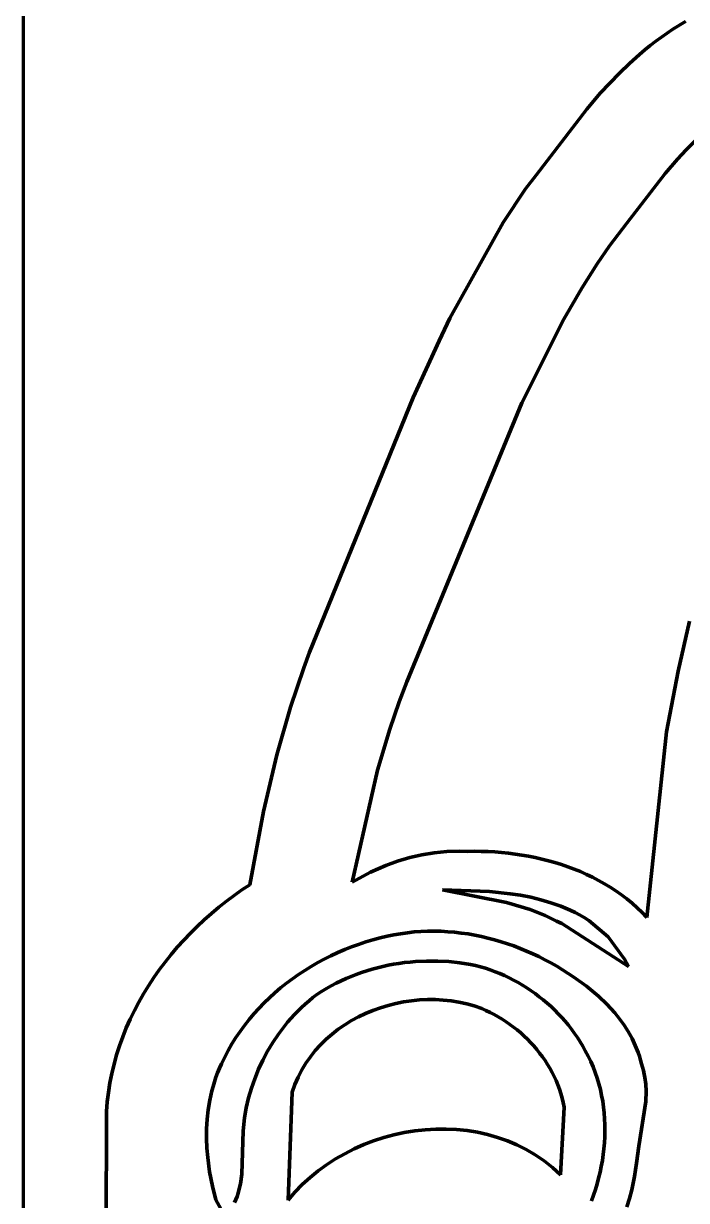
# Model space of a CAD drawing. Header units: millimetres. Extents: x 0 to 17.8, y 0 to 10.
# Drawn here: x 0 to 1.491, y 3.917 to 6.564 of the extents above; entities that cross this region are included whole.
import ezdxf

# ---------------------------------------------------------------- set-up
doc = ezdxf.new("R2010")
doc.units = ezdxf.units.MM
doc.layers.add('color#010101ff', color=7, linetype='CONTINUOUS', lineweight=100)
doc.layers.add('color#ffffffff', color=7, linetype='CONTINUOUS', lineweight=100)

msp = doc.modelspace()

# ---------------------------------------------------------------- linework, layer by layer
at = {"layer": 'color#010101ff'}
for p, q in [((1.4606, 6.5514), (1.4891, 6.5687)), ((1.4347, 6.5336), (1.4475, 6.5426)), ((1.4475, 6.5426), (1.4606, 6.5514)), ((1.3977, 6.505), (1.4098, 6.5148)), ((1.4098, 6.5148), (1.4221, 6.5244)), ((1.4221, 6.5244), (1.4347, 6.5336)), ((1.3626, 6.4742), (1.3858, 6.495)), ((1.3858, 6.495), (1.3977, 6.505)), ((1.3402, 6.4527), (1.3626, 6.4742)), ((1.3184, 6.4303), (1.3402, 6.4527)), ((1.2973, 6.4074), (1.3184, 6.4303)), ((1.2667, 6.3719), (1.2973, 6.4074)), ((1.1527, 6.2233), (1.2667, 6.3719)), ((1.4902, 6.28), (1.471, 6.2594)), ((1.5102, 6.2998), (1.4902, 6.28)), ((1.471, 6.2594), (1.4433, 6.2272)), ((1.1294, 6.1921), (1.1527, 6.2233)), ((1.4433, 6.2272), (1.3573, 6.1155)), ((1.0786, 6.1168), (1.1294, 6.1921)), ((0.9592, 5.9012), (1.0786, 6.1168)), ((1.3472, 6.1028), (1.318, 6.0639)), ((1.3573, 6.1155), (1.3472, 6.1028)), ((1.318, 6.0639), (1.2904, 6.0239)), ((1.2904, 6.0239), (1.2557, 5.9693)), ((1.2557, 5.9693), (1.2152, 5.8992)), ((0.9347, 5.8506), (0.9592, 5.9012)), ((1.2152, 5.8992), (1.1207, 5.7109)), ((0.8762, 5.7228), (0.9347, 5.8506)), ((0.643, 5.1501), (0.8762, 5.7228)), ((1.1207, 5.7109), (0.8623, 5.0835)), ((1.4723, 5.1073), (1.4977, 5.22)), ((0.6302, 5.1151), (0.643, 5.1501)), ((0.6008, 5.0266), (0.6302, 5.1151)), ((1.4462, 4.9712), (1.4723, 5.1073)), ((0.8623, 5.0835), (0.8449, 5.0382)), ((0.8449, 5.0382), (0.8238, 4.9772)), ((0.5699, 4.919), (0.6008, 5.0266)), ((0.8238, 4.9772), (0.7963, 4.8843)), ((1.4019, 4.5532), (1.4462, 4.9712)), ((0.5397, 4.792), (0.5699, 4.919)), ((0.7963, 4.8843), (0.7391, 4.6324)), ((0.509, 4.627), (0.5397, 4.792)), ((0.8415, 4.6798), (0.8686, 4.6879)), ((0.8686, 4.6879), (0.8961, 4.6943)), ((0.8961, 4.6943), (0.9239, 4.6989)), ((0.9239, 4.6989), (0.952, 4.7017)), ((0.952, 4.7017), (0.9803, 4.7025)), ((0.9803, 4.7025), (0.9993, 4.702)), ((0.9993, 4.702), (1.0144, 4.7022)), ((1.0144, 4.7022), (1.0296, 4.702)), ((1.0296, 4.702), (1.0448, 4.7014)), ((1.0448, 4.7014), (1.06, 4.7006)), ((1.06, 4.7006), (1.0753, 4.6994)), ((1.0753, 4.6994), (1.0905, 4.6979)), ((1.0905, 4.6979), (1.1057, 4.696)), ((1.1057, 4.696), (1.1208, 4.6937)), ((1.1208, 4.6937), (1.1359, 4.6911)), ((1.1359, 4.6911), (1.1509, 4.6881)), ((1.1509, 4.6881), (1.1658, 4.6847)), ((0.7805, 4.655), (0.815, 4.6702)), ((0.815, 4.6702), (0.8415, 4.6798)), ((1.1658, 4.6847), (1.1806, 4.681)), ((1.1806, 4.681), (1.1953, 4.6768)), ((1.1953, 4.6768), (1.2099, 4.6723)), ((1.2099, 4.6723), (1.2243, 4.6674)), ((1.2243, 4.6674), (1.2385, 4.6621)), ((1.2385, 4.6621), (1.2526, 4.6563)), ((0.7391, 4.6324), (0.7472, 4.6372)), ((0.7472, 4.6372), (0.7805, 4.655)), ((1.2526, 4.6563), (1.2664, 4.6502)), ((1.2664, 4.6502), (1.2801, 4.6436)), ((1.2801, 4.6436), (1.2935, 4.6366)), ((1.2935, 4.6366), (1.3067, 4.6291)), ((0.4734, 4.6027), (0.4911, 4.6151)), ((0.4911, 4.6151), (0.509, 4.627)), ((0.942, 4.6153), (1.0866, 4.587)), ((1.0478, 4.6117), (0.942, 4.6153)), ((1.0948, 4.6067), (1.0478, 4.6117)), ((1.3067, 4.6291), (1.3197, 4.6212)), ((1.3197, 4.6212), (1.3323, 4.6129)), ((1.3323, 4.6129), (1.3447, 4.6041)), ((0.4392, 4.5763), (0.4562, 4.5897)), ((0.4562, 4.5897), (0.4734, 4.6027)), ((1.0866, 4.587), (1.1393, 4.5709)), ((1.118, 4.6031), (1.0948, 4.6067)), ((1.141, 4.5986), (1.118, 4.6031)), ((1.1638, 4.5931), (1.141, 4.5986)), ((1.1862, 4.5864), (1.1638, 4.5931)), ((1.1972, 4.5827), (1.1862, 4.5864)), ((1.2082, 4.5786), (1.1972, 4.5827)), ((1.3447, 4.6041), (1.3568, 4.5949)), ((1.3568, 4.5949), (1.3686, 4.5852)), ((1.3686, 4.5852), (1.38, 4.575)), ((0.4064, 4.5481), (0.4226, 4.5624)), ((0.4226, 4.5624), (0.4392, 4.5763)), ((1.1393, 4.5709), (1.1734, 4.5573)), ((1.1734, 4.5573), (1.1984, 4.5452)), ((1.219, 4.5742), (1.2082, 4.5786)), ((1.2298, 4.5694), (1.219, 4.5742)), ((1.2404, 4.5643), (1.2298, 4.5694)), ((1.2508, 4.5588), (1.2404, 4.5643)), ((1.2612, 4.5529), (1.2508, 4.5588)), ((1.38, 4.575), (1.3911, 4.5643)), ((1.3911, 4.5643), (1.4019, 4.5532)), ((0.3752, 4.518), (0.3906, 4.5332)), ((0.3906, 4.5332), (0.4064, 4.5481)), ((1.1984, 4.5452), (1.2105, 4.5395)), ((1.2105, 4.5395), (1.3609, 4.4426)), ((1.2714, 4.5466), (1.2612, 4.5529)), ((1.3152, 4.5096), (1.2714, 4.5466)), ((0.3458, 4.4862), (0.3603, 4.5023)), ((0.3603, 4.5023), (0.3752, 4.518)), ((0.7857, 4.5028), (0.7697, 4.4981)), ((0.8019, 4.5071), (0.7857, 4.5028)), ((0.8182, 4.5109), (0.8019, 4.5071)), ((0.8332, 4.5141), (0.8182, 4.5109)), ((0.8482, 4.5168), (0.8332, 4.5141)), ((0.8634, 4.5189), (0.8482, 4.5168)), ((0.8785, 4.5206), (0.8634, 4.5189)), ((0.8937, 4.5217), (0.8785, 4.5206)), ((0.9089, 4.5223), (0.8937, 4.5217)), ((0.9241, 4.5224), (0.9089, 4.5223)), ((0.9393, 4.5221), (0.9241, 4.5224)), ((0.9544, 4.5213), (0.9393, 4.5221)), ((0.9696, 4.52), (0.9544, 4.5213)), ((0.9847, 4.5183), (0.9696, 4.52)), ((0.9998, 4.5161), (0.9847, 4.5183)), ((1.0148, 4.5135), (0.9998, 4.5161)), ((1.0297, 4.5105), (1.0148, 4.5135)), ((1.0446, 4.507), (1.0297, 4.5105)), ((1.0593, 4.5031), (1.0446, 4.507)), ((1.074, 4.4988), (1.0593, 4.5031)), ((1.352, 4.4597), (1.3152, 4.5096)), ((0.3318, 4.4697), (0.3458, 4.4862)), ((0.7223, 4.4809), (0.7068, 4.4742)), ((0.7379, 4.4871), (0.7223, 4.4809)), ((0.7537, 4.4928), (0.7379, 4.4871)), ((0.7697, 4.4981), (0.7537, 4.4928)), ((1.0885, 4.4942), (1.074, 4.4988)), ((1.1029, 4.4891), (1.0885, 4.4942)), ((1.1172, 4.4836), (1.1029, 4.4891)), ((1.1314, 4.4778), (1.1172, 4.4836)), ((1.1453, 4.4716), (1.1314, 4.4778)), ((0.3054, 4.4355), (0.3183, 4.4528)), ((0.3183, 4.4528), (0.3318, 4.4697)), ((0.6616, 4.4516), (0.647, 4.4432)), ((0.6764, 4.4596), (0.6616, 4.4516)), ((0.6915, 4.4671), (0.6764, 4.4596)), ((0.7068, 4.4742), (0.6915, 4.4671)), ((0.8323, 4.448), (0.8445, 4.45)), ((0.8445, 4.45), (0.8569, 4.4516)), ((0.8569, 4.4516), (0.8693, 4.453)), ((0.8693, 4.453), (0.8817, 4.4541)), ((0.8817, 4.4541), (0.9066, 4.4553)), ((0.9066, 4.4553), (0.9315, 4.4552)), ((0.9315, 4.4552), (0.9564, 4.454)), ((0.9564, 4.454), (0.9812, 4.4515)), ((0.9812, 4.4515), (1.0057, 4.4478)), ((1.1592, 4.4651), (1.1453, 4.4716)), ((1.1728, 4.4582), (1.1592, 4.4651)), ((1.1862, 4.451), (1.1728, 4.4582)), ((1.1995, 4.4435), (1.1862, 4.451)), ((1.3609, 4.4426), (1.352, 4.4597)), ((0.293, 4.4179), (0.3054, 4.4355)), ((0.6186, 4.4251), (0.6048, 4.4154)), ((0.6326, 4.4343), (0.6186, 4.4251)), ((0.647, 4.4432), (0.6326, 4.4343)), ((0.7368, 4.4207), (0.7484, 4.4252)), ((0.7484, 4.4252), (0.7601, 4.4294)), ((0.7601, 4.4294), (0.7719, 4.4333)), ((0.7719, 4.4333), (0.7838, 4.4369)), ((0.7838, 4.4369), (0.7958, 4.4401)), ((0.7958, 4.4401), (0.8079, 4.4431)), ((0.8079, 4.4431), (0.82, 4.4457)), ((0.82, 4.4457), (0.8323, 4.448)), ((1.0057, 4.4478), (1.0169, 4.4452)), ((1.0169, 4.4452), (1.028, 4.4422)), ((1.028, 4.4422), (1.039, 4.4389)), ((1.039, 4.4389), (1.0499, 4.4353)), ((1.0499, 4.4353), (1.0607, 4.4313)), ((1.0607, 4.4313), (1.0713, 4.4271)), ((1.0713, 4.4271), (1.0818, 4.4225)), ((1.0818, 4.4225), (1.0922, 4.4175)), ((1.2125, 4.4356), (1.1995, 4.4435)), ((1.2253, 4.4274), (1.2125, 4.4356)), ((1.2379, 4.4189), (1.2253, 4.4274)), ((0.2699, 4.3815), (0.2811, 4.3998)), ((0.2811, 4.3998), (0.293, 4.4179)), ((0.5913, 4.4053), (0.5782, 4.3948)), ((0.6048, 4.4154), (0.5913, 4.4053)), ((0.6811, 4.3932), (0.6919, 4.3993)), ((0.6919, 4.3993), (0.7029, 4.4052)), ((0.7029, 4.4052), (0.7141, 4.4107)), ((0.7141, 4.4107), (0.7254, 4.4158)), ((0.7254, 4.4158), (0.7368, 4.4207)), ((1.0922, 4.4175), (1.1024, 4.4123)), ((1.1024, 4.4123), (1.1125, 4.4068)), ((1.1125, 4.4068), (1.1224, 4.401)), ((1.1224, 4.401), (1.1321, 4.3949)), ((1.2663, 4.3988), (1.2379, 4.4189)), ((1.2933, 4.3764), (1.2663, 4.3988)), ((0.2592, 4.3628), (0.2699, 4.3815)), ((0.553, 4.3726), (0.541, 4.3609)), ((0.5654, 4.3839), (0.553, 4.3726)), ((0.5782, 4.3948), (0.5654, 4.3839)), ((0.6421, 4.3658), (0.6509, 4.3729)), ((0.6509, 4.3729), (0.6599, 4.3799)), ((0.6599, 4.3799), (0.6704, 4.3867)), ((0.6704, 4.3867), (0.6811, 4.3932)), ((1.1321, 4.3949), (1.1416, 4.3885)), ((1.1416, 4.3885), (1.151, 4.3819)), ((1.151, 4.3819), (1.1601, 4.375)), ((1.1601, 4.375), (1.1691, 4.3678)), ((1.3122, 4.3583), (1.2933, 4.3764)), ((0.2399, 4.3244), (0.2492, 4.3437)), ((0.2492, 4.3437), (0.2592, 4.3628)), ((0.5293, 4.3488), (0.5181, 4.3364)), ((0.541, 4.3609), (0.5293, 4.3488)), ((0.6091, 4.3346), (0.617, 4.3427)), ((0.617, 4.3427), (0.6251, 4.3506)), ((0.6251, 4.3506), (0.6335, 4.3583)), ((0.6335, 4.3583), (0.6421, 4.3658)), ((0.7858, 4.3442), (0.7693, 4.3373)), ((0.8027, 4.3503), (0.7858, 4.3442)), ((0.8199, 4.3555), (0.8027, 4.3503)), ((0.8373, 4.3598), (0.8199, 4.3555)), ((0.8549, 4.3633), (0.8373, 4.3598)), ((0.8727, 4.366), (0.8549, 4.3633)), ((0.8905, 4.3677), (0.8727, 4.366)), ((0.9084, 4.3685), (0.8905, 4.3677)), ((0.9263, 4.3685), (0.9084, 4.3685)), ((0.9441, 4.3675), (0.9263, 4.3685)), ((0.9619, 4.3655), (0.9441, 4.3675)), ((0.9794, 4.3627), (0.9619, 4.3655)), ((0.9968, 4.3588), (0.9794, 4.3627)), ((1.0139, 4.3541), (0.9968, 4.3588)), ((1.0306, 4.3483), (1.0139, 4.3541)), ((1.0401, 4.3441), (1.0306, 4.3483)), ((1.0494, 4.3396), (1.0401, 4.3441)), ((1.1691, 4.3678), (1.1778, 4.3604)), ((1.1778, 4.3604), (1.1864, 4.3527)), ((1.1864, 4.3527), (1.1947, 4.3448)), ((1.1947, 4.3448), (1.2027, 4.3366)), ((1.3299, 4.3388), (1.3122, 4.3583)), ((0.2312, 4.3048), (0.2399, 4.3244)), ((0.5073, 4.3235), (0.497, 4.3104)), ((0.5181, 4.3364), (0.5073, 4.3235)), ((0.5868, 4.3088), (0.594, 4.3176)), ((0.594, 4.3176), (0.6014, 4.3262)), ((0.6014, 4.3262), (0.6091, 4.3346)), ((0.7376, 4.3211), (0.7225, 4.3118)), ((0.7532, 4.3297), (0.7376, 4.3211)), ((0.7693, 4.3373), (0.7532, 4.3297)), ((1.0586, 4.3349), (1.0494, 4.3396)), ((1.0676, 4.3298), (1.0586, 4.3349)), ((1.0765, 4.3244), (1.0676, 4.3298)), ((1.0852, 4.3188), (1.0765, 4.3244)), ((1.0937, 4.3128), (1.0852, 4.3188)), ((1.2027, 4.3366), (1.2105, 4.3282)), ((1.2105, 4.3282), (1.2181, 4.3196)), ((1.2181, 4.3196), (1.2254, 4.3107)), ((1.3408, 4.3252), (1.3299, 4.3388)), ((1.3509, 4.3111), (1.3408, 4.3252)), ((0.2232, 4.2848), (0.2312, 4.3048)), ((0.4871, 4.2968), (0.4777, 4.2829)), ((0.497, 4.3104), (0.4871, 4.2968)), ((0.5605, 4.2718), (0.5732, 4.2907)), ((0.5732, 4.2907), (0.5868, 4.3088)), ((0.6939, 4.2909), (0.6806, 4.2793)), ((0.7079, 4.3018), (0.6939, 4.2909)), ((0.7225, 4.3118), (0.7079, 4.3018)), ((1.1021, 4.3066), (1.0937, 4.3128)), ((1.1102, 4.3002), (1.1021, 4.3066)), ((1.1182, 4.2935), (1.1102, 4.3002)), ((1.1259, 4.2865), (1.1182, 4.2935)), ((1.2254, 4.3107), (1.2325, 4.3017)), ((1.2325, 4.3017), (1.2392, 4.2924)), ((1.2392, 4.2924), (1.2457, 4.283)), ((1.3602, 4.2964), (1.3509, 4.3111)), ((1.3686, 4.2812), (1.3602, 4.2964)), ((0.2093, 4.2442), (0.2159, 4.2646)), ((0.2159, 4.2646), (0.2232, 4.2848)), ((0.4688, 4.2687), (0.4604, 4.2541)), ((0.4777, 4.2829), (0.4688, 4.2687)), ((0.5489, 4.2523), (0.5605, 4.2718)), ((0.6681, 4.2669), (0.6562, 4.2538)), ((0.6806, 4.2793), (0.6681, 4.2669)), ((1.1334, 4.2793), (1.1259, 4.2865)), ((1.1406, 4.2719), (1.1334, 4.2793)), ((1.1476, 4.2642), (1.1406, 4.2719)), ((1.1544, 4.2563), (1.1476, 4.2642)), ((1.2457, 4.283), (1.2519, 4.2733)), ((1.2519, 4.2733), (1.2578, 4.2634)), ((1.2578, 4.2634), (1.2634, 4.2534)), ((1.376, 4.2655), (1.3686, 4.2812)), ((1.3824, 4.2492), (1.376, 4.2655)), ((0.2035, 4.2234), (0.2093, 4.2442)), ((0.4526, 4.2392), (0.4453, 4.2239)), ((0.4604, 4.2541), (0.4526, 4.2392)), ((0.5382, 4.2322), (0.5489, 4.2523)), ((0.6452, 4.24), (0.6351, 4.2254)), ((0.6562, 4.2538), (0.6452, 4.24)), ((1.1609, 4.2482), (1.1544, 4.2563)), ((1.1671, 4.2399), (1.1609, 4.2482)), ((1.173, 4.2314), (1.1671, 4.2399)), ((1.2634, 4.2534), (1.2698, 4.2414)), ((1.2698, 4.2414), (1.2757, 4.2293)), ((1.3852, 4.2409), (1.3824, 4.2492)), ((1.3877, 4.2325), (1.3852, 4.2409)), ((0.1985, 4.2025), (0.2035, 4.2234)), ((0.4408, 4.214), (0.4366, 4.204)), ((0.4453, 4.2239), (0.4408, 4.214)), ((0.5201, 4.1905), (0.5287, 4.2116)), ((0.5287, 4.2116), (0.5382, 4.2322)), ((0.6259, 4.2102), (0.6177, 4.1942)), ((0.6351, 4.2254), (0.6259, 4.2102)), ((1.1786, 4.2227), (1.173, 4.2314)), ((1.1839, 4.2139), (1.1786, 4.2227)), ((1.1888, 4.2048), (1.1839, 4.2139)), ((1.2757, 4.2293), (1.281, 4.2169)), ((1.281, 4.2169), (1.2859, 4.2044)), ((1.39, 4.2239), (1.3877, 4.2325)), ((1.3924, 4.2162), (1.39, 4.2239)), ((1.3945, 4.2086), (1.3924, 4.2162)), ((0.1942, 4.1813), (0.1985, 4.2025)), ((0.4294, 4.1836), (0.4262, 4.1733)), ((0.4328, 4.1938), (0.4294, 4.1836)), ((0.4366, 4.204), (0.4328, 4.1938)), ((0.5127, 4.169), (0.5201, 4.1905)), ((0.6177, 4.1942), (0.6105, 4.1776)), ((1.1935, 4.1956), (1.1888, 4.2048)), ((1.1978, 4.1862), (1.1935, 4.1956)), ((1.2017, 4.1766), (1.1978, 4.1862)), ((1.2859, 4.2044), (1.2902, 4.1917)), ((1.2902, 4.1917), (1.2941, 4.179)), ((1.3962, 4.2009), (1.3945, 4.2086)), ((1.3976, 4.1933), (1.3962, 4.2009)), ((1.3994, 4.1779), (1.3976, 4.1933)), ((0.1882, 4.1382), (0.1908, 4.1598)), ((0.1908, 4.1598), (0.1942, 4.1813)), ((0.4234, 4.1629), (0.4209, 4.1524)), ((0.4262, 4.1733), (0.4234, 4.1629)), ((0.5063, 4.1472), (0.5127, 4.169)), ((0.6044, 4.1603), (0.5951, 3.9174)), ((0.6105, 4.1776), (0.6044, 4.1603)), ((1.2053, 4.1669), (1.2017, 4.1766)), ((1.2085, 4.157), (1.2053, 4.1669)), ((1.2114, 4.147), (1.2085, 4.157)), ((1.2941, 4.179), (1.2974, 4.166)), ((1.2974, 4.166), (1.3003, 4.153)), ((1.4001, 4.1625), (1.3994, 4.1779)), ((1.3994, 4.1393), (1.4001, 4.1625)), ((0.1865, 4.1164), (0.1882, 4.1382)), ((0.4187, 4.1419), (0.4153, 4.1207)), ((0.4209, 4.1524), (0.4187, 4.1419)), ((0.5011, 4.1251), (0.5063, 4.1472)), ((1.2138, 4.1369), (1.2114, 4.147)), ((1.2158, 4.1267), (1.2138, 4.1369)), ((1.3003, 4.153), (1.3027, 4.1399)), ((1.3027, 4.1399), (1.3046, 4.1267)), ((1.3838, 4.0388), (1.3994, 4.1393)), ((0.1853, 3.6663), (0.1865, 4.1164)), ((0.4153, 4.1207), (0.413, 4.0993)), ((0.497, 4.1028), (0.5011, 4.1251)), ((1.2076, 3.9742), (1.2158, 4.1267)), ((1.3046, 4.1267), (1.3061, 4.1134)), ((1.3061, 4.1134), (1.3071, 4.1001)), ((0.4118, 4.0778), (0.4116, 4.0562)), ((0.413, 4.0993), (0.4118, 4.0778)), ((0.4942, 4.0734), (0.497, 4.1028)), ((1.3071, 4.1001), (1.3076, 4.0867)), ((1.3076, 4.0867), (1.3077, 4.0733)), ((0.4116, 4.0562), (0.4124, 4.0346)), ((0.4909, 3.976), (0.4942, 4.0734)), ((0.7875, 4.0507), (0.8101, 4.0581)), ((0.8101, 4.0581), (0.8331, 4.0643)), ((0.8331, 4.0643), (0.8564, 4.0693)), ((0.8564, 4.0693), (0.8798, 4.0731)), ((0.8798, 4.0731), (0.9034, 4.0758)), ((0.9034, 4.0758), (0.927, 4.0772)), ((0.927, 4.0772), (0.9507, 4.0773)), ((0.9507, 4.0773), (0.9742, 4.0762)), ((0.9742, 4.0762), (0.9976, 4.0737)), ((0.9976, 4.0737), (1.0207, 4.07)), ((1.0207, 4.07), (1.0436, 4.0649)), ((1.0436, 4.0649), (1.0661, 4.0585)), ((1.0661, 4.0585), (1.0882, 4.0507)), ((1.3074, 4.0599), (1.3067, 4.0465)), ((1.3077, 4.0733), (1.3074, 4.0599)), ((0.4124, 4.0346), (0.4142, 4.013)), ((0.7223, 4.0218), (0.7435, 4.0325)), ((0.7435, 4.0325), (0.7653, 4.0422)), ((0.7653, 4.0422), (0.7875, 4.0507)), ((1.0882, 4.0507), (1.1098, 4.0415)), ((1.1098, 4.0415), (1.1308, 4.031)), ((1.1308, 4.031), (1.1511, 4.019)), ((1.3055, 4.0331), (1.3039, 4.0198)), ((1.3067, 4.0465), (1.3055, 4.0331)), ((1.3787, 4.0003), (1.3838, 4.0388)), ((0.4142, 4.013), (0.4186, 3.9808)), ((0.6818, 3.9971), (0.7017, 4.01)), ((0.7017, 4.01), (0.7223, 4.0218)), ((1.1511, 4.019), (1.1708, 4.0055)), ((1.1708, 4.0055), (1.1896, 3.9906)), ((1.3019, 4.0065), (1.2996, 3.9932)), ((1.3039, 4.0198), (1.3019, 4.0065)), ((1.3742, 3.9705), (1.3787, 4.0003)), ((0.4186, 3.9808), (0.4247, 3.9489)), ((0.4878, 3.9541), (0.4909, 3.976)), ((0.6444, 3.9682), (0.6627, 3.9832)), ((0.6627, 3.9832), (0.6818, 3.9971)), ((1.1896, 3.9906), (1.2076, 3.9742)), ((1.2968, 3.9801), (1.2936, 3.967)), ((1.2996, 3.9932), (1.2968, 3.9801)), ((0.4247, 3.9489), (0.4325, 3.9177)), ((0.4846, 3.9398), (0.4878, 3.9541)), ((0.6105, 3.9353), (0.627, 3.9522)), ((0.627, 3.9522), (0.6444, 3.9682)), ((1.2901, 3.954), (1.2862, 3.9411)), ((1.2936, 3.967), (1.2901, 3.954)), ((1.368, 3.9408), (1.3742, 3.9705)), ((0.4746, 3.912), (0.4776, 3.9188)), ((0.4776, 3.9188), (0.4803, 3.9257)), ((0.4803, 3.9257), (0.4826, 3.9327)), ((0.4826, 3.9327), (0.4846, 3.9398)), ((0.5951, 3.9174), (0.6105, 3.9353)), ((1.2819, 3.9284), (1.2773, 3.9158)), ((1.2862, 3.9411), (1.2819, 3.9284)), ((1.3566, 3.9019), (1.3627, 3.9212)), ((1.3627, 3.9212), (1.368, 3.9408)), ((0.4325, 3.9177), (0.4435, 3.8974))]:
    msp.add_line(p, q, dxfattribs=at)
at = {"layer": 'color#ffffffff'}
for p, q in [((0, 0), (0, 10)), ((1.4891, 6.5687), (1.4606, 6.5514)), ((1.4475, 6.5426), (1.4347, 6.5336)), ((1.4606, 6.5514), (1.4475, 6.5426)), ((1.4098, 6.5148), (1.3977, 6.505)), ((1.4221, 6.5244), (1.4098, 6.5148)), ((1.4347, 6.5336), (1.4221, 6.5244)), ((1.3858, 6.495), (1.3626, 6.4742)), ((1.3977, 6.505), (1.3858, 6.495)), ((1.3626, 6.4742), (1.3402, 6.4527)), ((1.3402, 6.4527), (1.3184, 6.4303)), ((1.3184, 6.4303), (1.2973, 6.4074)), ((1.2973, 6.4074), (1.2667, 6.3719)), ((1.2667, 6.3719), (1.1527, 6.2233)), ((1.471, 6.2594), (1.4902, 6.28)), ((1.4902, 6.28), (1.5102, 6.2998)), ((1.4433, 6.2272), (1.471, 6.2594)), ((1.1527, 6.2233), (1.1294, 6.1921)), ((1.3573, 6.1155), (1.4433, 6.2272)), ((1.1294, 6.1921), (1.0786, 6.1168)), ((1.0786, 6.1168), (0.9592, 5.9012)), ((1.318, 6.0639), (1.3472, 6.1028)), ((1.3472, 6.1028), (1.3573, 6.1155)), ((1.2904, 6.0239), (1.318, 6.0639)), ((1.2557, 5.9693), (1.2904, 6.0239)), ((1.2152, 5.8992), (1.2557, 5.9693)), ((0.9592, 5.9012), (0.9347, 5.8506)), ((1.1207, 5.7109), (1.2152, 5.8992)), ((0.9347, 5.8506), (0.8762, 5.7228)), ((0.8762, 5.7228), (0.643, 5.1501)), ((0.8623, 5.0835), (1.1207, 5.7109)), ((1.4977, 5.22), (1.4723, 5.1073)), ((0.643, 5.1501), (0.6302, 5.1151)), ((0.6302, 5.1151), (0.6008, 5.0266)), ((1.4723, 5.1073), (1.4462, 4.9712)), ((0.8449, 5.0382), (0.8623, 5.0835)), ((0.8238, 4.9772), (0.8449, 5.0382)), ((0.6008, 5.0266), (0.5699, 4.919)), ((0.7963, 4.8843), (0.8238, 4.9772)), ((1.4462, 4.9712), (1.4019, 4.5532)), ((0.5699, 4.919), (0.5397, 4.792)), ((0.7391, 4.6324), (0.7963, 4.8843)), ((0.5397, 4.792), (0.509, 4.627)), ((0.8686, 4.6879), (0.8415, 4.6798)), ((0.8961, 4.6943), (0.8686, 4.6879)), ((0.9239, 4.6989), (0.8961, 4.6943)), ((0.952, 4.7017), (0.9239, 4.6989)), ((0.9803, 4.7025), (0.952, 4.7017)), ((0.9993, 4.702), (0.9803, 4.7025)), ((1.0144, 4.7022), (0.9993, 4.702)), ((1.0296, 4.702), (1.0144, 4.7022)), ((1.0448, 4.7014), (1.0296, 4.702)), ((1.06, 4.7006), (1.0448, 4.7014)), ((1.0753, 4.6994), (1.06, 4.7006)), ((1.0905, 4.6979), (1.0753, 4.6994)), ((1.1057, 4.696), (1.0905, 4.6979)), ((1.1208, 4.6937), (1.1057, 4.696)), ((1.1359, 4.6911), (1.1208, 4.6937)), ((1.1509, 4.6881), (1.1359, 4.6911)), ((1.1658, 4.6847), (1.1509, 4.6881)), ((0.815, 4.6702), (0.7805, 4.655)), ((0.8415, 4.6798), (0.815, 4.6702)), ((1.1806, 4.681), (1.1658, 4.6847)), ((1.1953, 4.6768), (1.1806, 4.681)), ((1.2099, 4.6723), (1.1953, 4.6768)), ((1.2243, 4.6674), (1.2099, 4.6723)), ((1.2385, 4.6621), (1.2243, 4.6674)), ((1.2526, 4.6563), (1.2385, 4.6621)), ((0.7472, 4.6372), (0.7391, 4.6324)), ((0.7805, 4.655), (0.7472, 4.6372)), ((1.2664, 4.6502), (1.2526, 4.6563)), ((1.2801, 4.6436), (1.2664, 4.6502)), ((1.2935, 4.6366), (1.2801, 4.6436)), ((1.3067, 4.6291), (1.2935, 4.6366)), ((0.4911, 4.6151), (0.4734, 4.6027)), ((0.509, 4.627), (0.4911, 4.6151)), ((0.942, 4.6153), (1.0478, 4.6117)), ((1.0866, 4.587), (0.942, 4.6153)), ((1.0478, 4.6117), (1.0948, 4.6067)), ((1.3197, 4.6212), (1.3067, 4.6291)), ((1.3323, 4.6129), (1.3197, 4.6212)), ((1.3447, 4.6041), (1.3323, 4.6129)), ((0.4562, 4.5897), (0.4392, 4.5763)), ((0.4734, 4.6027), (0.4562, 4.5897)), ((1.1393, 4.5709), (1.0866, 4.587)), ((1.0948, 4.6067), (1.118, 4.6031)), ((1.118, 4.6031), (1.141, 4.5986)), ((1.141, 4.5986), (1.1638, 4.5931)), ((1.1638, 4.5931), (1.1862, 4.5864)), ((1.1862, 4.5864), (1.1972, 4.5827)), ((1.1972, 4.5827), (1.2082, 4.5786)), ((1.3568, 4.5949), (1.3447, 4.6041)), ((1.3686, 4.5852), (1.3568, 4.5949)), ((1.38, 4.575), (1.3686, 4.5852)), ((0.4226, 4.5624), (0.4064, 4.5481)), ((0.4392, 4.5763), (0.4226, 4.5624)), ((1.1734, 4.5573), (1.1393, 4.5709)), ((1.1984, 4.5452), (1.1734, 4.5573)), ((1.2082, 4.5786), (1.219, 4.5742)), ((1.219, 4.5742), (1.2298, 4.5694)), ((1.2298, 4.5694), (1.2404, 4.5643)), ((1.2404, 4.5643), (1.2508, 4.5588)), ((1.2508, 4.5588), (1.2612, 4.5529)), ((1.3911, 4.5643), (1.38, 4.575)), ((1.4019, 4.5532), (1.3911, 4.5643)), ((0.3906, 4.5332), (0.3752, 4.518)), ((0.4064, 4.5481), (0.3906, 4.5332)), ((1.2105, 4.5395), (1.1984, 4.5452)), ((1.3609, 4.4426), (1.2105, 4.5395)), ((1.2612, 4.5529), (1.2714, 4.5466)), ((1.2714, 4.5466), (1.3152, 4.5096)), ((0.3603, 4.5023), (0.3458, 4.4862)), ((0.3752, 4.518), (0.3603, 4.5023)), ((0.7697, 4.4981), (0.7857, 4.5028)), ((0.7857, 4.5028), (0.8019, 4.5071)), ((0.8019, 4.5071), (0.8182, 4.5109)), ((0.8182, 4.5109), (0.8332, 4.5141)), ((0.8332, 4.5141), (0.8482, 4.5168)), ((0.8482, 4.5168), (0.8634, 4.5189)), ((0.8634, 4.5189), (0.8785, 4.5206)), ((0.8785, 4.5206), (0.8937, 4.5217)), ((0.8937, 4.5217), (0.9089, 4.5223)), ((0.9089, 4.5223), (0.9241, 4.5224)), ((0.9241, 4.5224), (0.9393, 4.5221)), ((0.9393, 4.5221), (0.9544, 4.5213)), ((0.9544, 4.5213), (0.9696, 4.52)), ((0.9696, 4.52), (0.9847, 4.5183)), ((0.9847, 4.5183), (0.9998, 4.5161)), ((0.9998, 4.5161), (1.0148, 4.5135)), ((1.0148, 4.5135), (1.0297, 4.5105)), ((1.0297, 4.5105), (1.0446, 4.507)), ((1.0446, 4.507), (1.0593, 4.5031)), ((1.0593, 4.5031), (1.074, 4.4988)), ((1.3152, 4.5096), (1.352, 4.4597)), ((0.3458, 4.4862), (0.3318, 4.4697)), ((0.7068, 4.4742), (0.7223, 4.4809)), ((0.7223, 4.4809), (0.7379, 4.4871)), ((0.7379, 4.4871), (0.7537, 4.4928)), ((0.7537, 4.4928), (0.7697, 4.4981)), ((1.074, 4.4988), (1.0885, 4.4942)), ((1.0885, 4.4942), (1.1029, 4.4891)), ((1.1029, 4.4891), (1.1172, 4.4836)), ((1.1172, 4.4836), (1.1314, 4.4778)), ((1.1314, 4.4778), (1.1453, 4.4716)), ((0.3183, 4.4528), (0.3054, 4.4355)), ((0.3318, 4.4697), (0.3183, 4.4528)), ((0.647, 4.4432), (0.6616, 4.4516)), ((0.6616, 4.4516), (0.6764, 4.4596)), ((0.6764, 4.4596), (0.6915, 4.4671)), ((0.6915, 4.4671), (0.7068, 4.4742)), ((0.8445, 4.45), (0.8323, 4.448)), ((0.8569, 4.4516), (0.8445, 4.45)), ((0.8693, 4.453), (0.8569, 4.4516)), ((0.8817, 4.4541), (0.8693, 4.453)), ((0.9066, 4.4553), (0.8817, 4.4541)), ((0.9315, 4.4552), (0.9066, 4.4553)), ((0.9564, 4.454), (0.9315, 4.4552)), ((0.9812, 4.4515), (0.9564, 4.454)), ((1.0057, 4.4478), (0.9812, 4.4515)), ((1.1453, 4.4716), (1.1592, 4.4651)), ((1.1592, 4.4651), (1.1728, 4.4582)), ((1.1728, 4.4582), (1.1862, 4.451)), ((1.1862, 4.451), (1.1995, 4.4435)), ((1.352, 4.4597), (1.3609, 4.4426)), ((0.3054, 4.4355), (0.293, 4.4179)), ((0.6048, 4.4154), (0.6186, 4.4251)), ((0.6186, 4.4251), (0.6326, 4.4343)), ((0.6326, 4.4343), (0.647, 4.4432)), ((0.7484, 4.4252), (0.7368, 4.4207)), ((0.7601, 4.4294), (0.7484, 4.4252)), ((0.7719, 4.4333), (0.7601, 4.4294)), ((0.7838, 4.4369), (0.7719, 4.4333)), ((0.7958, 4.4401), (0.7838, 4.4369)), ((0.8079, 4.4431), (0.7958, 4.4401)), ((0.82, 4.4457), (0.8079, 4.4431)), ((0.8323, 4.448), (0.82, 4.4457)), ((1.0169, 4.4452), (1.0057, 4.4478)), ((1.028, 4.4422), (1.0169, 4.4452)), ((1.039, 4.4389), (1.028, 4.4422)), ((1.0499, 4.4353), (1.039, 4.4389)), ((1.0607, 4.4313), (1.0499, 4.4353)), ((1.0713, 4.4271), (1.0607, 4.4313)), ((1.0818, 4.4225), (1.0713, 4.4271)), ((1.0922, 4.4175), (1.0818, 4.4225)), ((1.1995, 4.4435), (1.2125, 4.4356)), ((1.2125, 4.4356), (1.2253, 4.4274)), ((1.2253, 4.4274), (1.2379, 4.4189)), ((0.2811, 4.3998), (0.2699, 4.3815)), ((0.293, 4.4179), (0.2811, 4.3998)), ((0.5782, 4.3948), (0.5913, 4.4053)), ((0.5913, 4.4053), (0.6048, 4.4154)), ((0.6919, 4.3993), (0.6811, 4.3932)), ((0.7029, 4.4052), (0.6919, 4.3993)), ((0.7141, 4.4107), (0.7029, 4.4052)), ((0.7254, 4.4158), (0.7141, 4.4107)), ((0.7368, 4.4207), (0.7254, 4.4158)), ((1.1024, 4.4123), (1.0922, 4.4175)), ((1.1125, 4.4068), (1.1024, 4.4123)), ((1.1224, 4.401), (1.1125, 4.4068)), ((1.1321, 4.3949), (1.1224, 4.401)), ((1.2379, 4.4189), (1.2663, 4.3988)), ((1.2663, 4.3988), (1.2933, 4.3764)), ((0.2699, 4.3815), (0.2592, 4.3628)), ((0.541, 4.3609), (0.553, 4.3726)), ((0.553, 4.3726), (0.5654, 4.3839)), ((0.5654, 4.3839), (0.5782, 4.3948)), ((0.6509, 4.3729), (0.6421, 4.3658)), ((0.6599, 4.3799), (0.6509, 4.3729)), ((0.6704, 4.3867), (0.6599, 4.3799)), ((0.6811, 4.3932), (0.6704, 4.3867)), ((1.1416, 4.3885), (1.1321, 4.3949)), ((1.151, 4.3819), (1.1416, 4.3885)), ((1.1601, 4.375), (1.151, 4.3819)), ((1.1691, 4.3678), (1.1601, 4.375)), ((1.2933, 4.3764), (1.3122, 4.3583)), ((0.2492, 4.3437), (0.2399, 4.3244)), ((0.2592, 4.3628), (0.2492, 4.3437)), ((0.5181, 4.3364), (0.5293, 4.3488)), ((0.5293, 4.3488), (0.541, 4.3609)), ((0.617, 4.3427), (0.6091, 4.3346)), ((0.6251, 4.3506), (0.617, 4.3427)), ((0.6335, 4.3583), (0.6251, 4.3506)), ((0.6421, 4.3658), (0.6335, 4.3583)), ((0.7693, 4.3373), (0.7858, 4.3442)), ((0.7858, 4.3442), (0.8027, 4.3503)), ((0.8027, 4.3503), (0.8199, 4.3555)), ((0.8199, 4.3555), (0.8373, 4.3598)), ((0.8373, 4.3598), (0.8549, 4.3633)), ((0.8549, 4.3633), (0.8727, 4.366)), ((0.8727, 4.366), (0.8905, 4.3677)), ((0.8905, 4.3677), (0.9084, 4.3685)), ((0.9084, 4.3685), (0.9263, 4.3685)), ((0.9263, 4.3685), (0.9441, 4.3675)), ((0.9441, 4.3675), (0.9619, 4.3655)), ((0.9619, 4.3655), (0.9794, 4.3627)), ((0.9794, 4.3627), (0.9968, 4.3588)), ((0.9968, 4.3588), (1.0139, 4.3541)), ((1.0139, 4.3541), (1.0306, 4.3483)), ((1.0306, 4.3483), (1.0401, 4.3441)), ((1.0401, 4.3441), (1.0494, 4.3396)), ((1.1778, 4.3604), (1.1691, 4.3678)), ((1.1864, 4.3527), (1.1778, 4.3604)), ((1.1947, 4.3448), (1.1864, 4.3527)), ((1.2027, 4.3366), (1.1947, 4.3448)), ((1.3122, 4.3583), (1.3299, 4.3388)), ((0.2399, 4.3244), (0.2312, 4.3048)), ((0.497, 4.3104), (0.5073, 4.3235)), ((0.5073, 4.3235), (0.5181, 4.3364)), ((0.594, 4.3176), (0.5868, 4.3088)), ((0.6014, 4.3262), (0.594, 4.3176)), ((0.6091, 4.3346), (0.6014, 4.3262)), ((0.7225, 4.3118), (0.7376, 4.3211)), ((0.7376, 4.3211), (0.7532, 4.3297)), ((0.7532, 4.3297), (0.7693, 4.3373)), ((1.0494, 4.3396), (1.0586, 4.3349)), ((1.0586, 4.3349), (1.0676, 4.3298)), ((1.0676, 4.3298), (1.0765, 4.3244)), ((1.0765, 4.3244), (1.0852, 4.3188)), ((1.0852, 4.3188), (1.0937, 4.3128)), ((1.2105, 4.3282), (1.2027, 4.3366)), ((1.2181, 4.3196), (1.2105, 4.3282)), ((1.2254, 4.3107), (1.2181, 4.3196)), ((1.3299, 4.3388), (1.3408, 4.3252)), ((1.3408, 4.3252), (1.3509, 4.3111)), ((0.2312, 4.3048), (0.2232, 4.2848)), ((0.4777, 4.2829), (0.4871, 4.2968)), ((0.4871, 4.2968), (0.497, 4.3104)), ((0.5732, 4.2907), (0.5605, 4.2718)), ((0.5868, 4.3088), (0.5732, 4.2907)), ((0.6806, 4.2793), (0.6939, 4.2909)), ((0.6939, 4.2909), (0.7079, 4.3018)), ((0.7079, 4.3018), (0.7225, 4.3118)), ((1.0937, 4.3128), (1.1021, 4.3066)), ((1.1021, 4.3066), (1.1102, 4.3002)), ((1.1102, 4.3002), (1.1182, 4.2935)), ((1.1182, 4.2935), (1.1259, 4.2865)), ((1.2325, 4.3017), (1.2254, 4.3107)), ((1.2392, 4.2924), (1.2325, 4.3017)), ((1.2457, 4.283), (1.2392, 4.2924)), ((1.3509, 4.3111), (1.3602, 4.2964)), ((1.3602, 4.2964), (1.3686, 4.2812)), ((0.2159, 4.2646), (0.2093, 4.2442)), ((0.2232, 4.2848), (0.2159, 4.2646)), ((0.4604, 4.2541), (0.4688, 4.2687)), ((0.4688, 4.2687), (0.4777, 4.2829)), ((0.5605, 4.2718), (0.5489, 4.2523)), ((0.6562, 4.2538), (0.6681, 4.2669)), ((0.6681, 4.2669), (0.6806, 4.2793)), ((1.1259, 4.2865), (1.1334, 4.2793)), ((1.1334, 4.2793), (1.1406, 4.2719)), ((1.1406, 4.2719), (1.1476, 4.2642)), ((1.1476, 4.2642), (1.1544, 4.2563)), ((1.2519, 4.2733), (1.2457, 4.283)), ((1.2578, 4.2634), (1.2519, 4.2733)), ((1.2634, 4.2534), (1.2578, 4.2634)), ((1.3686, 4.2812), (1.376, 4.2655)), ((1.376, 4.2655), (1.3824, 4.2492)), ((0.2093, 4.2442), (0.2035, 4.2234)), ((0.4453, 4.2239), (0.4526, 4.2392)), ((0.4526, 4.2392), (0.4604, 4.2541)), ((0.5489, 4.2523), (0.5382, 4.2322)), ((0.6351, 4.2254), (0.6452, 4.24)), ((0.6452, 4.24), (0.6562, 4.2538)), ((1.1544, 4.2563), (1.1609, 4.2482)), ((1.1609, 4.2482), (1.1671, 4.2399)), ((1.1671, 4.2399), (1.173, 4.2314)), ((1.2698, 4.2414), (1.2634, 4.2534)), ((1.2757, 4.2293), (1.2698, 4.2414)), ((1.3824, 4.2492), (1.3852, 4.2409)), ((1.3852, 4.2409), (1.3877, 4.2325)), ((0.2035, 4.2234), (0.1985, 4.2025)), ((0.4366, 4.204), (0.4408, 4.214)), ((0.4408, 4.214), (0.4453, 4.2239)), ((0.5287, 4.2116), (0.5201, 4.1905)), ((0.5382, 4.2322), (0.5287, 4.2116)), ((0.6177, 4.1942), (0.6259, 4.2102)), ((0.6259, 4.2102), (0.6351, 4.2254)), ((1.173, 4.2314), (1.1786, 4.2227)), ((1.1786, 4.2227), (1.1839, 4.2139)), ((1.1839, 4.2139), (1.1888, 4.2048)), ((1.281, 4.2169), (1.2757, 4.2293)), ((1.2859, 4.2044), (1.281, 4.2169)), ((1.3877, 4.2325), (1.39, 4.2239)), ((1.39, 4.2239), (1.3924, 4.2162)), ((1.3924, 4.2162), (1.3945, 4.2086)), ((0.1985, 4.2025), (0.1942, 4.1813)), ((0.4262, 4.1733), (0.4294, 4.1836)), ((0.4294, 4.1836), (0.4328, 4.1938)), ((0.4328, 4.1938), (0.4366, 4.204)), ((0.5201, 4.1905), (0.5127, 4.169)), ((0.6105, 4.1776), (0.6177, 4.1942)), ((1.1888, 4.2048), (1.1935, 4.1956)), ((1.1935, 4.1956), (1.1978, 4.1862)), ((1.1978, 4.1862), (1.2017, 4.1766)), ((1.2902, 4.1917), (1.2859, 4.2044)), ((1.2941, 4.179), (1.2902, 4.1917)), ((1.3945, 4.2086), (1.3962, 4.2009)), ((1.3962, 4.2009), (1.3976, 4.1933)), ((1.3976, 4.1933), (1.3994, 4.1779)), ((0.1908, 4.1598), (0.1882, 4.1382)), ((0.1942, 4.1813), (0.1908, 4.1598)), ((0.4209, 4.1524), (0.4234, 4.1629)), ((0.4234, 4.1629), (0.4262, 4.1733)), ((0.5127, 4.169), (0.5063, 4.1472)), ((0.5951, 3.9174), (0.6044, 4.1603)), ((0.6044, 4.1603), (0.6105, 4.1776)), ((1.2017, 4.1766), (1.2053, 4.1669)), ((1.2053, 4.1669), (1.2085, 4.157)), ((1.2085, 4.157), (1.2114, 4.147)), ((1.2974, 4.166), (1.2941, 4.179)), ((1.3003, 4.153), (1.2974, 4.166)), ((1.3994, 4.1779), (1.4001, 4.1625)), ((1.4001, 4.1625), (1.3994, 4.1393)), ((0.1882, 4.1382), (0.1865, 4.1164)), ((0.4153, 4.1207), (0.4187, 4.1419)), ((0.4187, 4.1419), (0.4209, 4.1524)), ((0.5063, 4.1472), (0.5011, 4.1251)), ((1.2114, 4.147), (1.2138, 4.1369)), ((1.2138, 4.1369), (1.2158, 4.1267)), ((1.3027, 4.1399), (1.3003, 4.153)), ((1.3046, 4.1267), (1.3027, 4.1399)), ((1.3994, 4.1393), (1.3838, 4.0388)), ((0.1865, 4.1164), (0.1853, 3.6663)), ((0.413, 4.0993), (0.4153, 4.1207)), ((0.5011, 4.1251), (0.497, 4.1028)), ((1.2158, 4.1267), (1.2076, 3.9742)), ((1.3061, 4.1134), (1.3046, 4.1267)), ((1.3071, 4.1001), (1.3061, 4.1134)), ((0.4116, 4.0562), (0.4118, 4.0778)), ((0.4118, 4.0778), (0.413, 4.0993)), ((0.497, 4.1028), (0.4942, 4.0734)), ((1.3076, 4.0867), (1.3071, 4.1001)), ((1.3077, 4.0733), (1.3076, 4.0867)), ((0.4124, 4.0346), (0.4116, 4.0562)), ((0.4942, 4.0734), (0.4909, 3.976)), ((0.8101, 4.0581), (0.7875, 4.0507)), ((0.8331, 4.0643), (0.8101, 4.0581)), ((0.8564, 4.0693), (0.8331, 4.0643)), ((0.8798, 4.0731), (0.8564, 4.0693)), ((0.9034, 4.0758), (0.8798, 4.0731)), ((0.927, 4.0772), (0.9034, 4.0758)), ((0.9507, 4.0773), (0.927, 4.0772)), ((0.9742, 4.0762), (0.9507, 4.0773)), ((0.9976, 4.0737), (0.9742, 4.0762)), ((1.0207, 4.07), (0.9976, 4.0737)), ((1.0436, 4.0649), (1.0207, 4.07)), ((1.0661, 4.0585), (1.0436, 4.0649)), ((1.0882, 4.0507), (1.0661, 4.0585)), ((1.3067, 4.0465), (1.3074, 4.0599)), ((1.3074, 4.0599), (1.3077, 4.0733)), ((0.4142, 4.013), (0.4124, 4.0346)), ((0.7435, 4.0325), (0.7223, 4.0218)), ((0.7653, 4.0422), (0.7435, 4.0325)), ((0.7875, 4.0507), (0.7653, 4.0422)), ((1.1098, 4.0415), (1.0882, 4.0507)), ((1.1308, 4.031), (1.1098, 4.0415)), ((1.1511, 4.019), (1.1308, 4.031)), ((1.3039, 4.0198), (1.3055, 4.0331)), ((1.3055, 4.0331), (1.3067, 4.0465)), ((1.3838, 4.0388), (1.3787, 4.0003)), ((0.4186, 3.9808), (0.4142, 4.013)), ((0.7017, 4.01), (0.6818, 3.9971)), ((0.7223, 4.0218), (0.7017, 4.01)), ((1.1708, 4.0055), (1.1511, 4.019)), ((1.1896, 3.9906), (1.1708, 4.0055)), ((1.2996, 3.9932), (1.3019, 4.0065)), ((1.3019, 4.0065), (1.3039, 4.0198)), ((1.3787, 4.0003), (1.3742, 3.9705)), ((0.4247, 3.9489), (0.4186, 3.9808)), ((0.4909, 3.976), (0.4878, 3.9541)), ((0.6627, 3.9832), (0.6444, 3.9682)), ((0.6818, 3.9971), (0.6627, 3.9832)), ((1.2076, 3.9742), (1.1896, 3.9906)), ((1.2936, 3.967), (1.2968, 3.9801)), ((1.2968, 3.9801), (1.2996, 3.9932)), ((0.4325, 3.9177), (0.4247, 3.9489)), ((0.4878, 3.9541), (0.4846, 3.9398)), ((0.627, 3.9522), (0.6105, 3.9353)), ((0.6444, 3.9682), (0.627, 3.9522)), ((1.2862, 3.9411), (1.2901, 3.954)), ((1.2901, 3.954), (1.2936, 3.967)), ((1.3742, 3.9705), (1.368, 3.9408)), ((0.4776, 3.9188), (0.4746, 3.912)), ((0.4803, 3.9257), (0.4776, 3.9188)), ((0.4826, 3.9327), (0.4803, 3.9257)), ((0.4846, 3.9398), (0.4826, 3.9327)), ((0.6105, 3.9353), (0.5951, 3.9174)), ((1.2773, 3.9158), (1.2819, 3.9284)), ((1.2819, 3.9284), (1.2862, 3.9411)), ((1.3627, 3.9212), (1.3566, 3.9019)), ((1.368, 3.9408), (1.3627, 3.9212)), ((0.4435, 3.8974), (0.4325, 3.9177))]:
    msp.add_line(p, q, dxfattribs=at)

doc.saveas('drawing.dxf')
